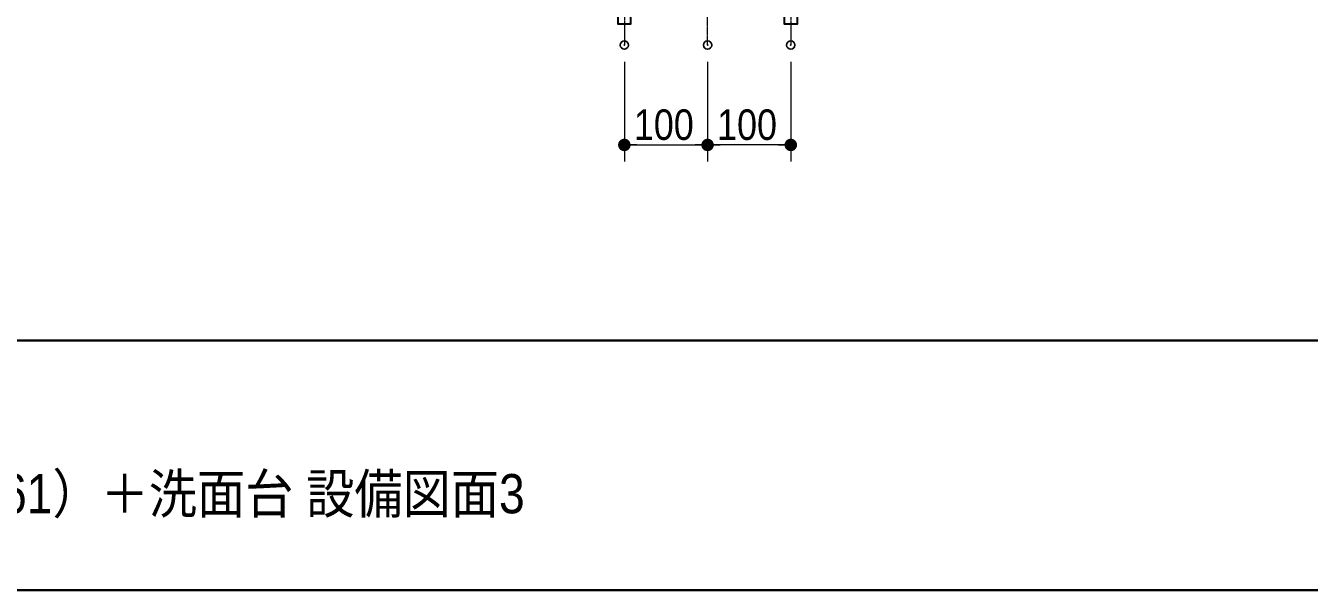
# Model space of a CAD drawing. Units: millimetres, scale not verified. Extents: x -6062 to 6062, y -3045 to 3045.
# Drawn here: x -2887 to -1344, y -2770 to -2092 of the extents above; entities that cross this region are included whole.
import ezdxf
from ezdxf.enums import TextEntityAlignment as Align

# ---------------------------------------------------------------- set-up
doc = ezdxf.new("R2010")
doc.units = ezdxf.units.MM
doc.header["$LTSCALE"] = 20
doc.header["$PDMODE"] = 32
doc.header["$PDSIZE"] = 10
doc.linetypes.add('USER1', pattern=[2.91, 1.76, -0.4, 0.35, -0.4])
for name, color, linetype, lineweight in [('0-0_1図面枠', 7, 'Continuous', 20), ('0-1_4給排水', 7, 'Continuous', 30), ('0-3_2寸法-1', 7, 'Continuous', 15), ('0-4_0', 7, 'Continuous', 25)]:
    doc.layers.add(name, color=color, linetype=linetype, lineweight=lineweight)
doc.layers.add('0-5_Defpoints', color=7, linetype='Continuous')
doc.styles.add('ＭＳ Ｐゴシック', font='')
doc.styles.get('ＭＳ Ｐゴシック').set_extended_font_data('MS PGothic')

# ---------------------------------------------------------------- blocks, each defined once
blk = doc.blocks.new('グループ-7')
at = {"layer": '0-1_4給排水', "linetype": 'USER1', "lineweight": 15}
blk.add_line((-5600, -42300), (-5600, -21200), dxfattribs=at)
blk = doc.blocks.new('_Dot')
at = {"layer": '0-4_0'}
blk.add_line((-10, 0), (-20, 0), dxfattribs=at)
for points in [[(0, 0), (-10, 0), (-9.92, 1.25)], [(0, 0), (-9.92, -1.25), (-10, 0)], [(0, 0), (-9.92, 1.25), (-9.69, 2.49)], [(0, 0), (-9.69, -2.49), (-9.92, -1.25)], [(0, 0), (-9.69, 2.49), (-9.3, 3.68)], [(0, 0), (-9.3, -3.68), (-9.69, -2.49)], [(0, 0), (-9.3, 3.68), (-8.76, 4.82)], [(0, 0), (-8.76, -4.82), (-9.3, -3.68)], [(0, 0), (-8.76, 4.82), (-8.09, 5.88)], [(0, 0), (-8.09, -5.88), (-8.76, -4.82)], [(0, 0), (-8.09, 5.88), (-7.29, 6.85)], [(0, 0), (-7.29, -6.85), (-8.09, -5.88)], [(0, 0), (-7.29, 6.85), (-6.37, 7.71)], [(0, 0), (-6.37, -7.71), (-7.29, -6.85)], [(0, 0), (-6.37, 7.71), (-5.36, 8.44)], [(0, 0), (-5.36, -8.44), (-6.37, -7.71)], [(0, 0), (-5.36, 8.44), (-4.26, 9.05)], [(0, 0), (-4.26, -9.05), (-5.36, -8.44)], [(0, 0), (-4.26, 9.05), (-3.09, 9.51)], [(0, 0), (-3.09, -9.51), (-4.26, -9.05)], [(0, 0), (-3.09, 9.51), (-1.87, 9.82)], [(0, 0), (-1.87, -9.82), (-3.09, -9.51)], [(0, 0), (-1.87, 9.82), (-0.63, 9.98)], [(0, 0), (-0.63, -9.98), (-1.87, -9.82)], [(0, 0), (-0.63, 9.98), (0.63, 9.98)], [(0, 0), (0.63, -9.98), (-0.63, -9.98)], [(0, 0), (0.63, 9.98), (1.87, 9.82)], [(0, 0), (1.87, 9.82), (3.09, 9.51)], [(0, 0), (3.09, 9.51), (4.26, 9.05)], [(0, 0), (4.26, 9.05), (5.36, 8.44)], [(0, 0), (5.36, 8.44), (6.37, 7.71)], [(0, 0), (6.37, 7.71), (7.29, 6.85)], [(0, 0), (7.29, 6.85), (8.09, 5.88)], [(0, 0), (8.09, 5.88), (8.76, 4.82)], [(0, 0), (8.76, 4.82), (9.3, 3.68)], [(0, 0), (9.3, 3.68), (9.69, 2.49)], [(0, 0), (9.69, 2.49), (9.92, 1.25)], [(0, 0), (9.92, 1.25), (10, 0)], [(0, 0), (1.87, -9.82), (0.63, -9.98)], [(0, 0), (3.09, -9.51), (1.87, -9.82)], [(0, 0), (4.26, -9.05), (3.09, -9.51)], [(0, 0), (5.36, -8.44), (4.26, -9.05)], [(0, 0), (6.37, -7.71), (5.36, -8.44)], [(0, 0), (7.29, -6.85), (6.37, -7.71)], [(0, 0), (8.09, -5.88), (7.29, -6.85)], [(0, 0), (8.76, -4.82), (8.09, -5.88)], [(0, 0), (9.3, -3.68), (8.76, -4.82)], [(0, 0), (9.69, -2.49), (9.3, -3.68)], [(0, 0), (9.92, -1.25), (9.69, -2.49)], [(0, 0), (10, 0), (9.92, -1.25)]]:
    blk.add_solid(points, dxfattribs=at)
blk = doc.blocks.new('グループ-18')
at = {"layer": '0-1_4給排水', "linetype": 'USER1', "lineweight": 15}
for p, q in [((-7600, -40100), (-7600, -42300)), ((-3600, -40100), (-3600, -42300))]:
    blk.add_line(p, q, dxfattribs=at)
at = {"layer": '0-1_4給排水'}
for points in [[(-7800, -40600), (-7800, -41200), (-7400, -41200), (-7400, -40600)], [(-3800, -40600), (-3800, -41200), (-3400, -41200), (-3400, -40600)]]:
    blk.add_lwpolyline(points, dxfattribs=at)
for points in [[(-8200, -41200), (-7000, -41200), (-7000, -41400), (-8200, -41400)], [(-4200, -41200), (-3000, -41200), (-3000, -41400), (-4200, -41400)], [(-7750, -41400), (-7450, -41400), (-7450, -41800), (-7750, -41800)], [(-3750, -41400), (-3450, -41400), (-3450, -41800), (-3750, -41800)]]:
    blk.add_lwpolyline(points, close=True, dxfattribs=at)
blk = doc.blocks.new('グループ-2')
at = {"layer": '0-0_1図面枠', "lineweight": 35}
blk.add_line((-80000, -49400), (80000, -49400), dxfattribs=at)
blk.add_lwpolyline([(-80000, 55400), (80000, 55400), (80000, -55400), (-80000, -55400)], close=True, dxfattribs=at)

msp = doc.modelspace()

# ---------------------------------------------------------------- linework, layer by layer
at = {"layer": '0-3_2寸法-1'}
for p, q in [((-2167.5, -2135), (-2167.5, -2255)), ((-2067.5, -2135), (-2067.5, -2255)), ((-2067.5, -2135), (-2067.5, -2255)), ((-1967.5, -2135), (-1967.5, -2255)), ((-2152.49, -2235), (-2082.51, -2235)), ((-1982.51, -2235), (-2052.49, -2235))]:
    msp.add_line(p, q, dxfattribs=at)
at = {"layer": '0-5_Defpoints'}
for p in [(-2167.5, -2115), (-2067.5, -2115), (-1967.5, -2115), (-2067.5, -2235)]:
    msp.add_point(p, dxfattribs=at)

# ---------------------------------------------------------------- block references
at = {"layer": '0-0_1図面枠', "xscale": 0.05, "yscale": 0.05}
msp.add_blockref('グループ-2', (-1787.5, 0), dxfattribs=at)
at = {"layer": '0-1_4給排水', "xscale": 0.05, "yscale": 0.05}
for name in ['グループ-7', 'グループ-18']:
    msp.add_blockref(name, (-1787.5, 0), dxfattribs=at)
at = {"layer": '0-3_2寸法-1', "xscale": 0.7503418, "yscale": 0.7503418, "rotation": 180}
for p in [(-2167.5, -2235), (-2067.5, -2235)]:
    msp.add_blockref('_Dot', p, dxfattribs=at)
at = {"layer": '0-3_2寸法-1', "xscale": 0.7503418, "yscale": 0.7503418}
for p in [(-2067.5, -2235), (-1967.5, -2235)]:
    msp.add_blockref('_Dot', p, dxfattribs=at)

# ---------------------------------------------------------------- texts
at = {"layer": '0-0_1図面枠', "style": 'ＭＳ Ｐゴシック', "width": 0.9}
msp.add_text('シンエッジ580（WA26181、WA26861）＋洗面台 設備図面3', height=47.17, dxfattribs=at).set_placement((-3840.46, -2691.66), align=Align.BOTTOM_LEFT)
at = {"layer": '0-3_2寸法-1', "style": 'ＭＳ Ｐゴシック', "width": 0.9}
for p in [(-2156.11, -2239.96), (-2056.11, -2239.96)]:
    msp.add_text('100', height=36.66, dxfattribs=at).set_placement(p, align=Align.BOTTOM_LEFT)

doc.saveas('drawing.dxf')
